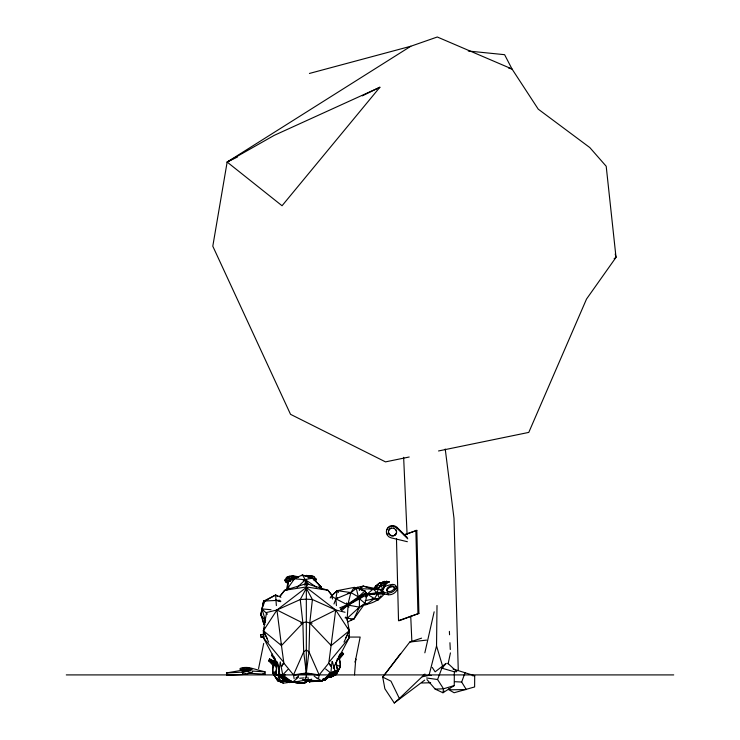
<?xml version="1.0" encoding="UTF-8"?>
<svg xmlns="http://www.w3.org/2000/svg" width="740" height="740" viewBox="0 0 740 740"><rect width="100%" height="100%" fill="white"/><g stroke="black" fill="none" stroke-linecap="round" stroke-linejoin="round"><path stroke-width="1.11" d="M444.333 691.132L442.946 692.751L454.24 685.582L454.332 671.772L441.882 668.174L437.571 679.524L443.5 688.792L442.946 692.751L435.194 689.125L426.962 679.57M453.084 668.997L474.701 675.759L474.618 686.942L454.12 692.751L448.468 689.532M280.923 597.282L275.622 595.015L276.362 605.579M422.374 676.758L429.015 675.37L436.535 645.928L437.007 605.514M287.989 583.222L286.195 582.417C281.024 577.533 295.741 577.94 297.952 576.71L293.243 575.84L289.645 576.229C288.119 580.734 288.526 585.534 287.12 590.048M304.612 575.988L310.661 575.563L313.899 576.553L315.999 579.022L315.869 581.483L315.101 579.864M286.445 590.021L288.101 581.455L286.25 579.596L286.38 577.422L289.645 576.229L293.262 577.209L294.03 578.31L295.963 578.44M346.505 602.952L348.142 605.098L347.032 620.287M276.927 661.551L275.881 674.14L287.028 681.956L302.207 682.854M278.814 671.615L278.619 673.899L281.413 675.851M278.999 669.321L279.193 667.036M354.516 674.908L355.755 659.146L360.167 637.066L348.938 637.066M365.153 600.741L374.477 598.641L379.574 598.484L377.206 593.277L378.177 588.763L383.746 591.806L384.088 594.174C379.139 600.316 371.443 603.896 363.803 604.71M273.384 664.724L272.764 672.984L277.685 680.782L283.355 683.149L287.721 682.595M305.971 676.86L304.584 682.835L289.766 681.716M307.461 680.791L309.44 681.707L321.808 681.087L330.863 673.076L332.01 661.606M334.045 667.73L334.276 665.436M263.292 604.293L263.616 601.139L275.622 595.015L277.417 596.329M273.56 664.816C269.804 673.048 276.843 679.487 283.355 683.149M381.507 591.75L384.671 586.135L385.318 583.361L384.893 582.713L385.799 583.296L384.911 586.108L381.618 591.686L384.513 585.765L384.893 582.713L379.75 582.796L375.55 586.256L373.774 589.04M304.908 585.396L305.546 580.29L302.457 574.924L288.101 581.455L284.956 580.003L285.178 580.808M318.514 678.691L319.162 674.908L328.791 663.114L335.701 609.991L306.332 587.421L276.954 609.991L263.403 630.776L263.403 637.723L279.479 668.063M366.947 596.514L367.188 594.081L365.44 592.74M328.643 677.063L330.845 677.202L336.284 674.519L336.552 672.466M300.588 623.191L306.332 621.924L309.764 623.024L331.196 645.558L331.483 643.375M277.398 663.262L275.881 674.14L289.738 682.539L293.031 682.002M333.962 603.97L335.886 598.845L337.218 590.668L354.238 587.375L356.125 588.3M258.565 668.599L263.708 643.375M438.533 450.965L528.785 432.401L586.524 299.034L616.022 257.354L606.199 166.26L589.789 147.547L538.23 109.15L512.015 68.996L437.294 37L410.829 46.241L227.152 162.051L212.796 246.207L290.533 414.326L385.512 461.88L409.202 457.006M266.382 613.59L263.403 630.776L268.639 642.098M307.59 680.393L309.764 681.67L307.341 680.809M263.829 635.586L263.403 637.723L282.874 661.31M381.22 591.408L382.765 589.919L384.911 586.108L384.513 585.765L381.322 585.211L375.55 586.256L374.847 588.938L377.872 589.429L381.322 585.211L381.757 583L379.75 582.796L375.55 586.256L374.542 588.698M275.872 660.413L273.93 661.477L277.565 662.929L273.939 661.745L275.095 658.887M334.119 672.53L333.444 675.824L330.845 677.202M321.243 588.966L321.049 586.876L315.12 580.604L315.527 578.671L308.238 576.728L306.434 575.415L308.756 576.118M448.107 663.9L450.438 652.893M434.158 611.804L424.843 652.819M366.846 595.598L365.033 603.322L353.859 619.047L347.8 621.85M348.938 607.161L347.883 604.663L350.862 592.564L354.238 587.375L364.977 590.871L367.105 594.498L340.798 609.353L366.078 592.879L365.579 592.953L364.977 590.871L358.373 596.893L340.733 609.233M336.265 662.763L337.421 658.591M314.935 580.465L315.527 578.671L313.677 579.947M264.457 627.733L263.403 630.776L267.149 638.343M407.37 541.708L391.007 537.813A6.133 5.892 19.3 0 1 387.085 529.128A6.133 5.892 19.3 0 1 396.649 527.907L396.871 527.269L407.194 537.425M448.81 688.737L450.771 689.81L466.274 689.541L461.668 682.04L465.016 672.845M261.599 612.683L260.822 614.774L263.986 624.236L264.772 624.218L264.3 623.246L263.579 623.857L263.986 624.236L263.736 621.711L263.579 623.857L264.772 624.218M273.809 661.421L274.975 658.998M285.307 579.503L288.757 576.349M282.07 666.13L283.216 663.17M264.624 627.77L263.403 630.776L281.468 645.558L283.864 663.114L293.493 674.908L294.141 678.691M378.593 587.745L377.872 589.429L375.55 586.256L377.576 587.245M293.493 674.908L303.678 651.848L302.891 623.024L300.255 599.539L306.332 588.245L312.4 599.539L309.764 623.024L308.978 651.848L306.332 672.984L293.493 674.908L306.332 674.001L319.162 674.908L308.978 651.848L306.332 649.988L303.678 651.848L306.332 672.984L319.162 674.908M335.544 671.106L333.444 675.824L329.245 675.759M344.017 642.098L349.252 630.776L347.023 617.882M350.575 619.972L353.859 619.047L359.427 607.161L359.409 598.651L358.373 596.893L356.319 588.476L350.862 592.564L335.886 598.845L331.372 596.024L330.216 597.929M384.088 594.174L377.418 593.896L376.947 593.378L377.252 592.749L383.746 591.806M307.174 680.643L309.44 681.707L312.021 681.207M345.506 638.343L349.252 630.776L348.198 627.733M359.307 590.502L360.214 588.735L363.275 586.163L375.457 588.531M330.234 675.102L333.444 675.824L336.284 674.519L340.474 666.462L339.105 658.285M315.166 580.641L315.739 579.032M384.911 586.108L384.513 585.765L385.799 583.296L385.318 583.361M333.176 668.063L349.252 637.723L349.252 630.776L348.041 627.77M336.284 674.519L340.474 666.462L336.654 665.168M301.781 575.757L302.457 574.924L312.483 578.19L315.12 580.604L315.999 579.022M341.529 610.87L348.438 604.599L353.914 601M363.923 604.682L365.949 604.746L374.477 598.641L377.418 593.896L383.995 592.851L383.486 593.054M387.436 582.639L386.474 584.138L382.894 582.972L386.604 581.335L389.259 581.964L383.375 583.203L386.604 581.335L387.436 582.639L386.604 581.335M275.262 662.087L269.545 659.053L275.641 663.845L268.537 660.589L275.659 665.158L276.501 662.661L269.545 659.053L268.537 660.589L272.903 665.306L274.743 665.205M265.318 621.887L263.579 623.857L265.059 621.609M376.17 600.066L378.168 599.909L381.063 595.765M281.875 665.945L283.864 663.114M298.664 577.043L294.511 578.754L287.98 587.921L290.191 588.531M365.282 597.023L367.188 594.081L373.099 589.077L375.698 588.837M263.579 623.857L264.966 622.016M298.34 682.668L304.917 682.854L306.48 680.883M400.664 653.457L382.728 677.109L384.865 688.746L394.263 703L424.668 680.134M279.961 596.431L284.715 590.261L306.332 583.675L327.94 590.261L332.297 595.598M306.48 679.977L321.808 681.087L323.759 678.543M319.06 680.596L324.536 680.328L326.479 677.794M421.569 638.148L409.803 642.024L382.728 677.109L390.961 681.142L399.369 698.477L394.263 703M279.637 596.486L284.715 590.261L306.332 586.959L327.94 590.261L332.019 595.552M379.888 87.255L282.051 205.748L227.152 162.051L274.226 135.355L379.888 87.255L362.35 95.849M329.781 661.31L349.252 637.723L348.836 635.586M272.681 654.086L271.626 655.335L274.688 659.812M441.882 668.174L446.312 663.364M319.717 588.282L321.049 586.876L312.483 578.19L308.201 577.219M281.172 643.375L281.468 645.558L302.891 623.024L276.954 609.991L266.567 612.516M287.851 669.506L282.726 674.908L278.619 673.899L280.284 661.93L282.726 674.908L292.476 682.308L308.636 679.662M338.411 656.417L342.426 652.514L343.573 653.957L339.642 658.831L337.81 659.016M399.369 698.477L424.936 674.02M317.21 678.053L321.808 681.087L323.103 679.857M322.316 680.18L324.536 680.328L337.551 670.209L336.164 662.254M357.882 608.604L365.033 603.322L358.484 598.003L358.373 596.893L350.862 592.564L337.218 590.668L331.372 596.024L332.602 599.03M332.269 595.265L337.218 590.668L338.476 592.472M297.101 587.449L305.361 579.79L294.511 578.754M379.278 587.107L381.322 585.211L379.75 582.796M364.237 604.423L359.427 607.161L347.273 618.261L345.081 617.891M322.696 679.116L324.536 680.328L333.583 672.318L337.551 670.209L335.664 662.855M283.54 679.107L280.627 681.633L277.685 680.782L272.764 672.984L276.446 671.051M359.409 598.651L366.078 592.879L358.373 596.893M297.748 682.317L304.917 682.854L307.896 680.301M279.887 676.277L275.881 674.14L279.988 675.148L289.738 682.539L291.458 681.087M280.627 674.973L278.619 673.899L292.476 682.308L298.488 677.202M304.945 682.613L302.336 682.622M367.697 603.313L365.949 604.746L364.385 603.424M331.196 645.558L349.252 630.776L335.701 609.991L312.4 599.539L306.332 599.169L300.255 599.539L276.954 609.991L281.468 645.558M321.808 681.087L334.832 670.958L334.23 667.554M324.536 680.328L337.551 670.209L333.759 672.66M445.351 663.891L435.139 671.846L432.225 667.36M337.718 658.471L343.573 653.957L338.735 656.824M295.907 678.081L298.553 676.064M378.852 589.521L382.858 589.965L381.1 589.049M614.145 258.667L616.022 257.354L615.218 253.996M336.423 605.625L335.886 598.845L348.142 605.098L358.733 597.976L347.883 604.663L339.743 607.836M348.438 604.599L347.883 604.663M339.605 654.373L342.426 652.514M309.006 680.458L304.584 682.835L308.682 680.337M332.935 672.188L334.832 670.958L332.399 661.514M340.853 609.196L347.707 605.061M275.622 595.015L264.939 601L263.616 601.139L260.822 614.774L265.558 620.851L263.403 622.701L262.136 616.476M354.432 588.929L357.383 587.329L363.275 586.163L373.099 589.077L378.177 588.763M335.886 598.845L337.588 597.92M328.726 673.752L334.832 670.958M276.769 662.078L273.939 661.745L274.031 660.838M227.152 162.051L237.475 156.991M303.271 580.659L305.315 579.688L316.313 587.144M374.875 593.563L365.153 594.877M380.897 582.99L384.569 581.437L387.399 582.01L384.569 581.437L380.897 582.99L383.866 582.547M261.71 614.394L260.822 614.774L263.616 601.139L265.836 600.797M355.265 588.226L357.383 587.329L362.831 590.742M383.375 583.203L387.029 581.677L389.259 581.964L386.696 582.056M376.947 593.378L383.995 592.851L377.252 592.749L367.188 594.081L374.477 598.641L378.168 599.909M307.396 679.449L305.648 680.125L302.373 679.376M383.024 583.481L381.313 582.907L384.967 581.52M403.994 534.77L416.833 530.358L418.905 613.414L399.489 620.629L398.518 620.629L396.474 538.739M404.965 534.77L416.833 530.358M398.518 620.629L418.905 613.414M347.902 593.619L350.862 592.564M307.886 677.155L308.497 680.171L309.764 681.67L311.697 681.022M360.204 587.162L363.275 586.163M284.798 680.301L280.627 681.633L278.092 677.1M306.693 679.579L308.497 680.171L311.688 679.154M331.455 672.993L333.583 672.318M454.24 685.582L443.5 688.792L435.194 689.125M309.44 681.707L311.605 681.068M383.995 586.543L390.637 584.665A6.133 3.765 -26.6 0 1 396.011 588.291A6.133 3.765 -26.6 0 1 387.529 593.018L384.162 592.472M309.764 681.67L311.855 681.105M371.443 599.456L374.477 598.641M309.422 73.454L410.829 46.241M382.894 582.972L384.791 582.51M288.101 581.455L290.21 580.983M273.93 661.477L276.695 662.522M284.946 674.482L282.726 674.908L284.909 675.398M305.269 579.503L312.483 578.19M226.468 672.938L247.132 669.349A6.133 1.027 -11.6 0 1 251.591 669.931A6.133 1.027 -11.6 0 1 242.294 672.151L226.468 672.938L226.949 675.305L242.785 674.519A6.133 1.027 -11.6 0 0 250.092 673.104A6.133 1.027 -11.6 0 0 252.248 671.457M226.949 675.305L231.296 674.547M308.497 680.171L310.772 679.82M264.365 637.112L260.943 637.131L260.536 634.754L263.819 634.3M260.943 637.131L263.135 636.826M366.92 594.257L377.206 593.277L367.225 594.368L377.418 593.896M409.803 642.024L426.592 640.109M367.604 594.192L377.206 593.277M381.313 582.907L385.54 582.556M299.682 678.247L304.112 677.896M291.865 575.942L297.314 577.024M313.899 576.553L310.06 575.674M287.943 681.142L280.627 681.633L278.989 676.101M290.533 581.288L289.442 578.495L294.03 578.31L293.364 580.28L293.243 575.84M454.332 671.772L456.848 671.68L447.867 663.327M421.726 682.992L430.634 682.761M310.458 577.811L312.483 577.774L315.12 580.604M260.536 634.754L263.958 634.735M66.285 674.908L673.715 674.908M472.527 675.75L474.701 675.759M288.295 577.477L286.38 577.422M279.831 600.27L264.939 601L261.932 608.909L265.558 620.851L265.05 618.797M360.214 588.735L373.099 589.077L377.252 592.749M370.99 589.021L373.099 589.077M295.602 682.909L302.179 683.094L296.148 682.641M429.015 675.37L431.217 675.454M305.139 682.668L304.917 682.854M454.776 681.697L461.668 682.04M252.442 671.06L265.087 671.874L265.087 674.242L247.845 673.141M312.067 623.191L309.764 623.024L335.701 609.991L345.053 612.258M282.467 678.423L287.028 681.956L292.735 682.382M270.997 609.714L261.932 608.909L267.454 614.191M297.351 682.65L301.846 683.076L299.709 682.641M468.281 51.023L504.606 54.686L512.015 68.996L508.676 68.108M272.958 673.15L275.03 673.363M353.859 619.047L347.273 618.261L345.45 617.105M426.573 677.979L437.571 679.524M382.784 593.841L388.398 594.747A6.133 3.765 -26.6 0 0 395.845 591.704A6.133 3.765 -26.6 0 0 395.521 586.496M348.142 605.098L359.427 607.161M280.728 601.13L275.576 600.177L280.719 601.666M288.239 582.843L286.195 582.417L284.956 580.003L286.676 581.224M279.988 675.148L282.171 675.639M265.087 671.874L250.314 667.896A6.133 1.591 0 0 0 241.12 668.054A6.133 1.591 0 0 0 242.914 670.394M262.978 673.668L265.087 674.242M306.434 575.415L308.45 576.201M286.25 579.596L288.397 580.447M318.949 585.913L321.049 586.876M289.442 578.495L292.383 579.836M269.545 659.053L273.338 661.088M275.604 662.67L277.269 663.595M382.765 589.919L381.322 585.211M274.383 657.157L271.626 655.335L274.781 658.138M331.871 674.76L333.444 675.824C338.92 670.94 342.777 664.918 338.781 657.721M286.056 679.107L288.841 681.059M314.102 676.064L317.636 678.756M325.6 668.942L330.863 673.076M291.042 681.05L292.476 682.308M288.313 681.281L289.738 682.539M396.649 527.907L407.768 538.84M381.757 583L384.513 585.765M284.826 679.348L287.028 681.956M312.483 577.774L310.661 575.563L308.238 576.728L308.432 577.848M308.599 584.554L305.361 579.79M328.791 663.114L330.78 665.945M390.6 586.015L391.035 586.876M387.529 593.018L388.398 594.747M274.707 663.706L276.224 667.619M329.827 664.159L330.586 666.13M436.535 645.928L442.973 667.415M384.569 581.437L384.856 582.399M307.072 585.451L305.546 580.29L306.943 585.368M277.223 678.691L277.685 680.782M246.799 669.755L247.04 670.94M242.294 672.151L242.785 674.519M277.75 663.253L279.378 671.902M274.327 663.873L274.716 666.009M445.23 449.023L453.99 518.278L458.264 670.375M307.118 575.461L307.183 576.432M449.384 631.368L449.55 634.763M449.939 642.699L450.272 649.498M403.642 457.32L407.083 534.484M410.737 616.254L411.865 641.589M415.861 530.358L417.934 613.414M306.332 583.675L306.332 677.711M248.871 668.266L248.871 669.45M387.584 591.843A4.088 2.516 -26.6 0 1 390.526 587.033A4.088 2.516 -26.6 0 1 394.614 589.299M387.455 534.419A6.133 5.892 19.3 0 1 386.807 532.985M386.733 529.923A6.133 5.892 19.3 0 1 396.871 527.269M395.613 534.252A4.088 3.931 19.3 0 1 394.79 534.881M396.029 529.794A4.088 3.931 19.3 0 1 394.365 535.353A4.088 3.931 19.3 0 1 388.759 533.124A4.088 3.931 19.3 0 1 391.404 527.953M393.514 527.953A4.088 3.931 19.3 0 1 394.503 528.351M250.564 672.281A4.088 0.684 -11.6 0 1 249.704 672.78M248.936 673.058A4.088 0.684 -11.6 0 1 248.011 673.326M245.939 673.77A4.088 0.684 -11.6 0 1 242.618 673.807M242.72 672.198A4.088 0.684 -11.6 0 1 246.513 671.041A4.088 0.684 -11.6 0 1 250.129 670.773M247.04 670.042A4.088 1.064 0 0 1 241.906 669.108A4.088 1.064 0 0 1 246.337 667.961A4.088 1.064 0 0 1 249.935 669.293M241.888 670.199A4.088 1.064 0 0 1 248.02 669.284M355.755 659.146L355.163 662.291L355.811 659.146M309.81 681.42L309.2 681.54L309.81 681.42M302.401 682.909L301.781 682.881L302.401 682.909M389.434 591.612A4.088 2.516 -26.6 0 0 394.226 587.033A4.088 2.516 -26.6 0 0 387.862 587.532A4.088 2.516 -26.6 0 0 389.434 591.612M388.963 534.067A4.088 3.931 19.3 0 0 396.02 534.067A4.088 3.931 19.3 0 0 392.339 528.138A4.088 3.931 19.3 0 0 388.963 534.067M243.571 671.624A4.088 0.684 -11.6 0 0 250.083 669.913A4.088 0.684 -11.6 0 0 244.727 670.209A4.088 0.684 -11.6 0 0 243.571 671.624"/></g></svg>
